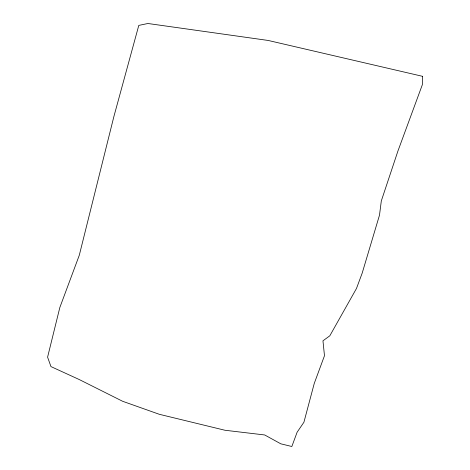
<?xml version="1.0" encoding="UTF-8"?>
<svg xmlns="http://www.w3.org/2000/svg" width="470" height="470" viewBox="0 0 470 470"><rect width="100%" height="100%" fill="white"/><g stroke="black" fill="none" stroke-linecap="round" stroke-linejoin="round"><path stroke-width="0.7" d="M422.407 76.293L422.342 84.723L397.931 151.017L381.317 200.919L379.496 215.154L362.188 273.111L356.471 288.486L329.811 335.809L322.961 340.815L324.482 355.725L314.265 383.403L303.914 422.254L297.122 432.212L291.841 446.5L280.813 443.821L264.698 434.967L224.948 430.25L159.348 414.305L122.664 401.292L79.248 379.543L50.96 366.588L47.593 357.147L59.831 307.509L79.301 255.222L113.875 116.584L138.791 25.404L147.909 23.5L268.182 40.455L422.407 76.293"/></g></svg>
